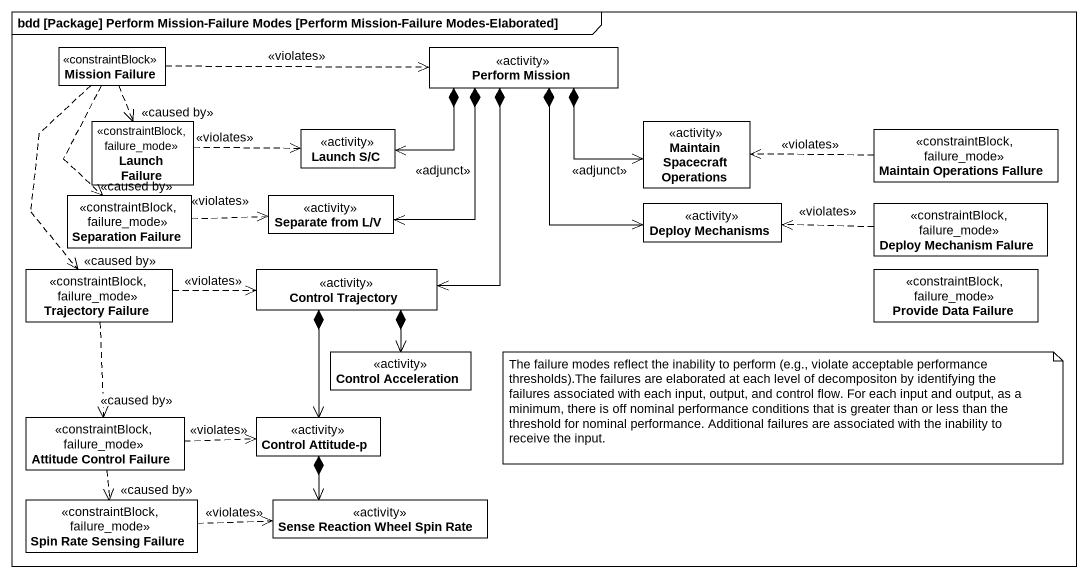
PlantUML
@startuml
mainframe bdd [Package] Perform Mission-Failure Modes [Perform Mission-Failure Modes-Elaborated]
hide circle
hide empty members
class "Mission Failure" as Mission_Failure <<constraintBlock>>
class "Perform Mission" as Perform_Mission <<activity>>
class "Launch Failure" as Launch_Failure <<constraintBlock, failure_mode>>
class "Launch S/C" as Launch_S_C <<activity>>
class "Maintain Spacecraft Operations" as Maintain_Spacecraft <<activity>>
class "Maintain Operations Fallure" as Maintain_Operations_Fallure <<constraintBlock, failure_mode>>
class "Separation Failure" as Separation_Failure <<constraintBlock, failure_mode>>
class "Separate from L/V" as Separate_from_L_V <<activity>>
class "Deploy Mechanisms" as Deploy_Mechanisms <<activity>>
class "Deploy Mechanism Falure" as Deploy_Mechanism_Falure <<constraintBlock, failure_mode>>
class "Trajectory Failure" as Trajectory_Failure <<constraintBlock, failure_mode>>
class "Control Trajectory" as Control_Trajectory <<activity>>
class "Provide Data Failure" as Provide_Data_Failure <<constraintBlock, failure_mode>>
class "Control Acceleration" as Control_Acceleration <<activity>>
class "Attitude Control Failure" as Attitude_Control_Failure <<constraintBlock, failure_mode>>
class "Control Attitude-p" as Control_Attitude_p <<activity>>
class "Spin Rate Sensing Failure" as Spin_Rate_Sensing_Failure <<constraintBlock, failure_mode>>
class "Sense Reaction Wheel Spin Rate" as Sense_Reaction_Wheel_Spin <<activity>>
Mission_Failure .right.> Perform_Mission : <<violates>>
Mission_Failure ..> Launch_Failure : <<caused by>>
Mission_Failure ..> Separation_Failure : <<caused by>>
Mission_Failure ..> Trajectory_Failure : <<caused by>>
Perform_Mission *-left-> "<<adjunct>>" Launch_S_C
Perform_Mission *-right-> "<<adjunct>>" Maintain_Spacecraft
Perform_Mission *--> Separate_from_L_V
Perform_Mission *--> Deploy_Mechanisms
Perform_Mission *--> Control_Trajectory
Launch_Failure .right.> Launch_S_C : <<violates>>
Maintain_Operations_Fallure .left.> Maintain_Spacecraft : <<violates>>
Separation_Failure .right.> Separate_from_L_V : <<violates>>
Deploy_Mechanism_Falure .left.> Deploy_Mechanisms : <<violates>>
Trajectory_Failure .right.> Control_Trajectory : <<violates>>
Trajectory_Failure ..> Attitude_Control_Failure : <<caused by>>
Control_Trajectory *--> Control_Acceleration
Control_Trajectory *--> Control_Attitude_p
Attitude_Control_Failure .right.> Control_Attitude_p : <<violates>>
Attitude_Control_Failure ..> Spin_Rate_Sensing_Failure : <<caused by>>
Control_Attitude_p *--> Sense_Reaction_Wheel_Spin
Spin_Rate_Sensing_Failure .right.> Sense_Reaction_Wheel_Spin : <<violates>>
note as N1
  The failure modes reflect the inability to perform (e.g., violate acceptable performance thresholds).The failures are elaborated at each level of decompositon by identifying the failures associated with each input, output, and control flow. For each input and output, as a minimum, there is off nominal performance conditions that is greater than or less than the threshold for nominal performance. Additional failures are associated with the inability to receive the input.
end note
@enduml
